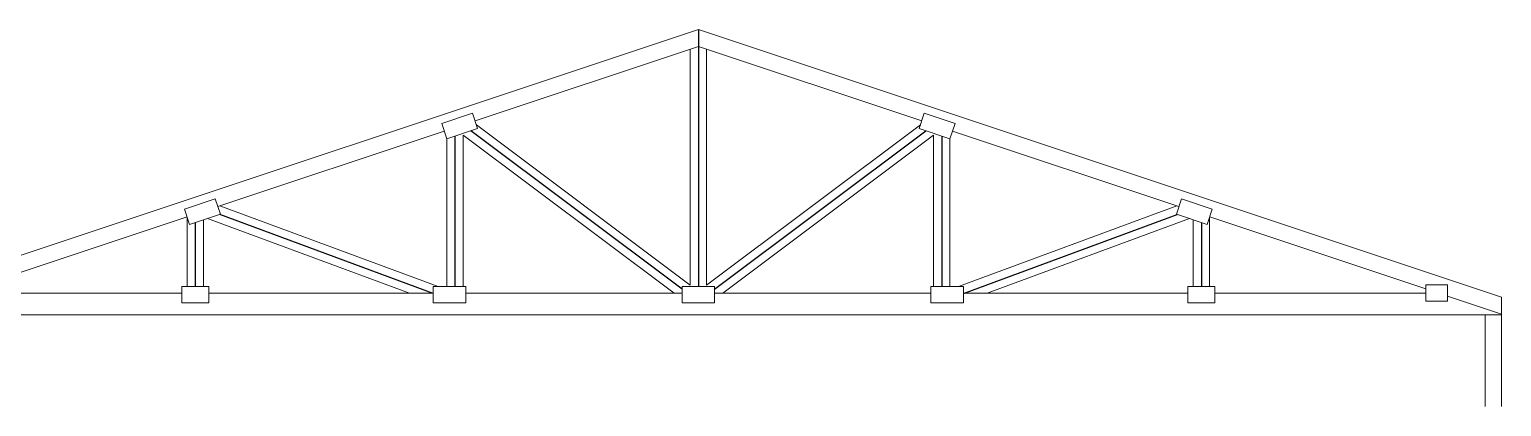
# Model space of a CAD drawing. Header units: inches. Extents: x 99 to 15695, y -7208 to 2559.
# Drawn here: x 5526 to 6071, y -4012 to -3873 of the extents above; entities that cross this region are included whole.
import ezdxf

# ---------------------------------------------------------------- set-up
doc = ezdxf.new("R2010")
doc.units = ezdxf.units.IN
doc.header["$LTSCALE"] = 96
doc.header["$MEASUREMENT"] = 0
doc.layers.add('Section', color=6, linetype='Continuous', lineweight=20)

msp = doc.modelspace()

# ---------------------------------------------------------------- linework, layer by layer
at = {"layer": 'Defpoints'}
for p, q in [((5773.72, -3872.67), (5773.72, -3967.8)), ((5683.72, -3912.15), (5683.72, -3967.8)), ((5767.72, -3968.8), (5689.56, -3910.21)), ((5779.72, -3968.8), (5857.88, -3910.21)), ((5863.72, -3912.15), (5863.72, -3967.8)), ((5587.72, -3944.15), (5587.72, -3967.8)), ((5675.72, -3970.34), (5596.72, -3941.15)), ((5871.72, -3970.34), (5950.73, -3941.15)), ((5959.72, -3944.15), (5959.72, -3967.8))]:
    msp.add_line(p, q, dxfattribs=at)
at = {"layer": 'Section'}
for p, q in [((5476.72, -3971.67), (5773.72, -3872.67)), ((6070.72, -3971.67), (5773.72, -3872.67)), ((5691.14, -3906.52), (5773.72, -3878.99)), ((5770.72, -3879.99), (5770.72, -3967.3)), ((5856.31, -3906.52), (5773.72, -3878.99)), ((5776.72, -3879.99), (5776.72, -3967.3)), ((5770.72, -3967.3), (5691.63, -3908.01)), ((5776.72, -3967.3), (5855.81, -3908.01)), ((5596.03, -3938.22), (5679.75, -3910.31)), ((5680.72, -3913.15), (5680.72, -3967.8)), ((5686.72, -3911.83), (5686.72, -3967.8)), ((5764.72, -3970.3), (5686.72, -3911.83)), ((5782.73, -3970.3), (5860.72, -3911.83)), ((5860.72, -3911.83), (5860.72, -3967.8)), ((5866.72, -3913.15), (5866.72, -3967.8)), ((5951.42, -3938.22), (5867.7, -3910.31)), ((5677.5, -3967.8), (5596.77, -3937.97)), ((5869.95, -3967.8), (5950.67, -3937.97)), ((5504.75, -3968.65), (5584.65, -3942.02)), ((5584.72, -3942.25), (5584.72, -3967.8)), ((5590.72, -3943.15), (5590.72, -3967.8)), ((5666.95, -3970.3), (5592.17, -3942.67)), ((5880.5, -3970.3), (5955.28, -3942.67)), ((5956.72, -3943.15), (5956.72, -3967.8)), ((5962.72, -3942.25), (5962.72, -3967.8)), ((6042.7, -3968.65), (5962.8, -3942.02)), ((5582.72, -3970.3), (5504.75, -3970.3)), ((5675.72, -3970.3), (5592.72, -3970.3)), ((5767.72, -3970.3), (5687.72, -3970.3)), ((5779.72, -3970.3), (5859.72, -3970.3)), ((5871.72, -3970.3), (5954.72, -3970.3)), ((5964.72, -3970.3), (6042.7, -3970.3)), ((6070.72, -3977.99), (6050.7, -3971.31)), ((6070.72, -4012.2), (6070.72, -3971.67)), ((6070.72, -3978.3), (5476.72, -3978.3)), ((6064.72, -4012.2), (6064.72, -3978.3))]:
    msp.add_line(p, q, dxfattribs=at)
for points in [[(5680.7, -3913.16), (5692.09, -3909.36), (5690.19, -3903.67), (5678.81, -3907.47), (5680.7, -3913.16)], [(5866.75, -3913.16), (5855.36, -3909.36), (5857.26, -3903.67), (5868.64, -3907.47), (5866.75, -3913.16)], [(5585.6, -3944.86), (5596.98, -3941.07), (5595.08, -3935.37), (5583.7, -3939.17), (5585.6, -3944.86)], [(5961.85, -3944.86), (5950.47, -3941.07), (5952.37, -3935.37), (5963.75, -3939.17), (5961.85, -3944.86)], [(5582.72, -3973.8), (5592.72, -3973.8), (5592.72, -3967.8), (5582.72, -3967.8), (5582.72, -3973.8)], [(5675.72, -3973.8), (5687.72, -3973.8), (5687.72, -3967.8), (5675.72, -3967.8), (5675.72, -3973.8)], [(5767.72, -3973.8), (5779.72, -3973.8), (5779.72, -3967.8), (5767.72, -3967.8), (5767.72, -3973.8)], [(5871.72, -3973.8), (5859.72, -3973.8), (5859.72, -3967.8), (5871.72, -3967.8), (5871.72, -3973.8)], [(5964.72, -3973.8), (5954.72, -3973.8), (5954.72, -3967.8), (5964.72, -3967.8), (5964.72, -3973.8)], [(6050.7, -3973.2), (6042.7, -3973.2), (6042.7, -3967.2), (6050.7, -3967.2), (6050.7, -3973.2)]]:
    msp.add_lwpolyline(points, dxfattribs=at)

doc.saveas('drawing.dxf')
